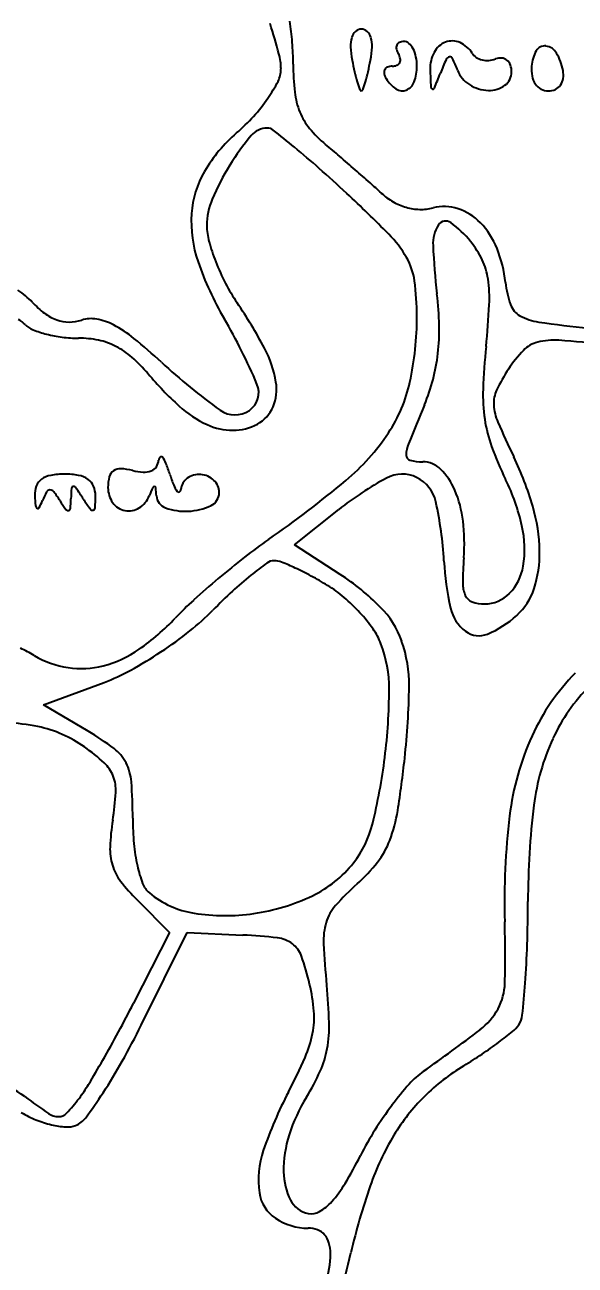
# Model space of a CAD drawing. Header units: millimetres. Extents: x 56222 to 3066687, y -650199 to -121287.
# Drawn here: x 135233.47 to 135236.39, y -182859.39 to -182852.81 of the extents above; entities that cross this region are included whole.
import ezdxf
from ezdxf import colors
from ezdxf.entities.mleader import LeaderData, LeaderLine
from ezdxf.math import Vec2, Vec3

# ---------------------------------------------------------------- set-up
doc = ezdxf.new("R2010")
doc.units = ezdxf.units.MM
doc.header["$MEASUREMENT"] = 0
doc.layers.add('Text', color=7, linetype='Continuous', lineweight=15)
doc.styles.add('style4', font='ARIALN.TTF')

msp = doc.modelspace()

# ---------------------------------------------------------------- linework, layer by layer
for p, q in [((135234.8985, -182855.5693), (135235.1345, -182855.3818)), ((135235.141, -182855.7263), (135234.8985, -182855.5693)), ((135233.5666, -182856.4193), (135233.8879, -182856.2994)), ((135233.8034, -182856.5591), (135233.5666, -182856.4193)), ((135234.065, -182857.4557), (135234.2363, -182857.627)), ((135234.2363, -182857.627), (135234.0452, -182858.0016)), ((135234.0856, -182858.1186), (135234.329, -182857.6268)), ((135234.329, -182857.6268), (135234.6252, -182857.6407))]:
    msp.add_line(p, q)
for centre, radius, start, end in [((135230.4683, -182854.153), 4.5083, 15.2951, 17.42117), ((135233.4778, -182853.014), 1.4141, 4.53846, 9.13617), ((135235.353, -182852.9204), 0.1561, 163.4111, 182.55572), ((135235.2703, -182852.8957), 0.0698, 132.46186, 163.41123), ((135235.254, -182852.878), 0.0457, 89.99995, 132.46196), ((135235.254, -182852.878), 0.0457, 47.53804, 90.00005), ((135235.2378, -182852.8957), 0.0698, 16.58877, 47.53814), ((135235.155, -182852.9204), 0.1561, 357.44428, 16.5889), ((135233.363, -182853.0231), 1.5292, 0.2028, 4.53843), ((135235.6783, -182852.9059), 0.4817, 182.55572, 190.82221), ((135234.8298, -182852.9059), 0.4817, 349.17779, 357.44428), ((135235.4737, -182852.9309), 0.034, 156.20337, 192.83169), ((135235.5211, -182852.9201), 0.0826, 192.83159, 211.71741), ((135235.4683, -182852.9285), 0.0281, 114.87646, 156.20339), ((135235.4798, -182852.9532), 0.0554, 90.00007, 114.87645), ((135235.4798, -182852.9381), 0.0402, 48.70219, 90.00006), ((135235.4398, -182852.9836), 0.1008, 27.90155, 48.70221), ((135235.3876, -182853.0112), 0.1599, 11.67346, 27.90156), ((135235.8003, -182853.0399), 0.1809, 152.25057, 181.78919), ((135235.742, -182853.0092), 0.1151, 110.81619, 152.25069), ((135235.7369, -182852.9956), 0.1005, 65.70764, 110.81623), ((135235.7178, -182853.0378), 0.1468, 31.71747, 65.70761), ((135236.3494, -182853.0427), 0.192, 150.13858, 175.69218), ((135236.2273, -182852.9726), 0.0513, 82.28819, 150.13858), ((135236.2238, -182852.9984), 0.0772, 30.38434, 82.28834), ((135236.0398, -182853.1063), 0.2905, 10.97572, 30.38431), ((135234.5253, -182853.0435), 0.3023, 359.99999, 15.29515), ((135236.2632, -182853.0128), 1.371, 180.20282, 186.4543), ((135236.8406, -182852.6837), 1.6651, 190.82225, 193.0338), ((135233.6674, -182852.6837), 1.6651, 346.9662, 349.17775), ((135235.4181, -182852.9659), 0.0632, 269.99997, 293.12844), ((135235.4311, -182852.9964), 0.03, 293.12846, 333.43491), ((135235.3857, -182853.0038), 0.0766, 11.46, 31.71751), ((135235.4285, -182852.9951), 0.033, 333.43486, 11.45991), ((135235.3011, -182853.0291), 0.2482, 0.00006, 11.67348), ((135237.3664, -182853.7298), 1.818, 156.08753, 158.60752), ((135235.7261, -182853.0025), 0.0237, 100.13642, 156.08744), ((135235.7247, -182852.9947), 0.0158, 24.86236, 100.13654), ((135234.8308, -182853.4089), 1.001, 20.99364, 24.86234), ((135235.8999, -182852.9253), 0.0672, 211.71736, 237.69934), ((135235.9197, -182852.8941), 0.1041, 237.6994, 256.42406), ((135235.9234, -182852.8784), 0.1202, 256.42413, 273.7806), ((135235.9233, -182852.8771), 0.1216, 273.78049, 290.99362), ((135235.9935, -182853.06), 0.0743, 85.31429, 110.99351), ((135235.9954, -182853.0368), 0.051, 51.26981, 85.31442), ((135235.9905, -182853.043), 0.059, 20.10773, 51.26972), ((135235.9464, -182853.0591), 0.1059, 0.00006, 20.10771), ((135234.6816, -182853.0435), 0.1459, 333.14416, 359.99999), ((135236.0788, -182852.86), 0.8831, 193.0338, 196.58884), ((135234.4293, -182852.86), 0.8831, 343.41116, 346.9662), ((135235.4076, -182853.0631), 0.033, 153.43486, 191.45991), ((135235.4504, -182853.0544), 0.0766, 191.46, 211.71751), ((135235.405, -182853.0618), 0.03, 113.12846, 153.43491), ((135235.4181, -182853.0923), 0.0632, 89.99997, 113.12844), ((135235.304, -182853.0291), 0.2453, 340.23831, 0), ((135242.0993, -182852.8431), 6.4829, 181.78918, 182.61607), ((135231.4325, -182851.4053), 4.5549, 337.53668, 338.60742), ((135235.9122, -182852.994), 0.1573, 200.99364, 237.60498), ((135235.9637, -182853.0591), 0.0886, 306.3424, 359.99995), ((135236.362, -182853.0437), 0.2048, 175.6922, 190.64371), ((135236.2714, -182853.0607), 0.1125, 190.6438, 214.04764), ((135236.1961, -182853.0759), 0.1313, 352.04373, 10.97577), ((135234.1374, -182852.7679), 0.7559, 325.20359, 333.14413), ((135236.3724, -182852.7725), 1.1895, 196.58877, 198.7318), ((135235.254, -182853.1518), 0.00853, 198.73174, 269.99991), ((135235.254, -182853.1518), 0.00853, 270.00009, 341.26826), ((135234.1356, -182852.7725), 1.1895, 341.2682, 343.41123), ((135235.5388, -182852.9998), 0.1805, 211.71752, 236.04338), ((135235.471, -182853.1005), 0.0591, 236.04335, 291.8014), ((135235.4657, -182853.0872), 0.0735, 291.80137, 340.2383), ((135235.6358, -182853.1384), 0.0127, 182.61582, 248.61508), ((135235.6342, -182853.1425), 0.00831, 248.61514, 337.53664), ((135235.9348, -182852.9583), 0.1995, 237.60506, 268.24675), ((135235.933, -182853.0174), 0.1404, 268.24681, 306.34231), ((135236.247, -182853.0772), 0.0831, 214.04759, 242.0276), ((135236.2471, -182853.0771), 0.0832, 242.02769, 270.00001), ((135236.2471, -182853.0704), 0.0899, 269.99997, 294.63171), ((135236.2556, -182853.0891), 0.0694, 294.6317, 324.52975), ((135236.2472, -182853.0831), 0.0797, 324.52968, 352.04355), ((135233.9875, -182852.6637), 0.9385, 317.71128, 325.20358), ((135235.3033, -182853.1214), 0.405, 186.45432, 201.9555), ((135235.2287, -182853.1515), 0.3246, 201.95553, 219.72849), ((135233.9024, -182852.5863), 1.0536, 310.84123, 317.71123), ((135235.1239, -182853.9994), 0.8142, 130.84121, 149.58294), ((135235.7439, -182854.2895), 1.397, 140.32068, 148.25068), ((135234.7548, -182853.4689), 0.1117, 90.00001, 140.32066), ((135234.7548, -182853.4074), 0.0503, 51.63235, 89.99997), ((135230.0071, -182859.4044), 7.6991, 50.55331, 51.6323), ((135235.4887, -182852.9354), 0.6627, 219.72849, 230.1489), ((135231.904, -182857.099), 4.7136, 48.45514, 50.55325), ((135230.1768, -182859.2994), 7.6269, 49.41503, 50.14887), ((135227.2804, -182862.6805), 12.0789, 48.89509, 49.41511), ((135234.8614, -182853.8453), 0.5099, 149.58301, 176.19084), ((135235.6913, -182854.257), 1.3351, 148.25059, 156.95787), ((135229.6552, -182859.6368), 8.1044, 47.0569, 48.45513), ((135227.7055, -182862.1933), 11.4324, 48.37035, 48.89518), ((135232.5203, -182856.776), 4.1847, 47.25937, 48.37044), ((135234.7948, -182853.8756), 0.3609, 156.95777, 180.00003), ((135229.977, -182859.291), 7.632, 44.72652, 47.057), ((135235.5996, -182853.4436), 0.3526, 227.25946, 239.93569), ((135235.5753, -182853.4856), 0.3041, 239.93564, 254.09806), ((135235.0024, -182853.8547), 0.6512, 176.19091, 199.11883), ((135235.5701, -182853.504), 0.285, 254.09802, 268.76242), ((135235.5697, -182853.5203), 0.2687, 268.76245, 284.08932), ((135235.6932, -182854.0122), 0.2385, 71.83128, 104.08929), ((135235.6765, -182854.0631), 0.292, 44.11374, 71.83135), ((135234.7477, -182853.8756), 0.3138, 180, 195.2947), ((135235.8218, -182853.9727), 0.1873, 147.269, 182.57527), ((135235.7022, -182853.8958), 0.0451, 54.11505, 147.26903), ((135235.4038, -182854.3083), 0.5542, 38.99882, 54.1151), ((135235.5869, -182854.15), 0.4169, 21.59328, 44.11384), ((135234.9719, -182854.3436), 0.6017, 29.76774, 44.72655), ((135235.4759, -182853.6765), 1.0687, 195.29474, 201.43652), ((135239.2085, -182853.8204), 3.5774, 182.57519, 186.70325), ((135235.4535, -182854.268), 0.4902, 25.48564, 38.99887), ((135235.3219, -182854.2548), 0.7018, 6.34646, 21.59325), ((135235.9832, -182853.5147), 1.6893, 199.11879, 210.37202), ((135235.6099, -182853.6239), 1.2127, 201.43663, 207.381), ((135235.1948, -182854.2161), 0.3449, 7.86998, 29.76778), ((135235.5743, -182854.2105), 0.3565, 8.32719, 25.48563), ((135235.4304, -182853.7169), 1.0105, 207.38106, 214.19679), ((135234.183, -182854.3559), 1.3663, 359.99999, 7.87002), ((135235.2434, -182854.2589), 0.6909, 356.99646, 8.3272), ((135236.5497, -182854.1183), 0.5335, 186.34643, 199.23469), ((135233.2144, -182854.5546), 0.4, 42.97318, 57.26459), ((135233.8828, -182854.4463), 1.785, 1.31478, 6.70326), ((135233.8695, -182853.9443), 0.4953, 222.97325, 233.11257), ((135233.7208, -182854.1424), 0.2476, 233.11252, 250.14834), ((135232.4447, -182855.7457), 2.5992, 28.00825, 34.19675), ((135231.4559, -182854.0602), 4.4836, 354.15035, 356.99643), ((135236.1485, -182854.2583), 0.1085, 199.23458, 241.17009), ((135233.3665, -182854.5032), 0.1455, 45.00003, 62.62901), ((135233.5586, -182854.3111), 0.1262, 225.00007, 248.06026), ((135233.7033, -182854.1908), 0.1961, 250.14828, 269.64311), ((135233.7035, -182854.1683), 0.2187, 269.64312, 287.6088), ((135233.8199, -182854.5352), 0.1663, 79.79269, 107.60877), ((135233.7952, -182854.6727), 0.306, 62.16663, 79.79265), ((135233.6266, -182854.992), 0.6671, 50.96179, 62.16655), ((135231.9456, -182855.8809), 2.9906, 22.92339, 30.37197), ((135233.9014, -182854.3559), 1.6479, 347.71361, 0.00002), ((135234.567, -182854.4306), 1.1006, 353.57413, 1.31482), ((135236.2379, -182854.0958), 0.294, 241.17013, 261.86167), ((135237.3702, -182846.1774), 8.293, 261.86171, 263.70659), ((135233.721, -182853.908), 0.5608, 248.06031, 255.6799), ((135233.75, -182853.7941), 0.6782, 255.67992, 262.91123), ((135233.7523, -182853.776), 0.6965, 262.91114, 270.00003), ((135233.7523, -182854.9953), 0.5228, 78.2544, 90.00005), ((135232.1284, -182856.8396), 3.0458, 47.33112, 50.96176), ((135233.7839, -182854.8433), 0.3675, 62.95815, 78.25446), ((135233.7623, -182854.8856), 0.415, 48.70585, 62.95822), ((135234.2155, -182854.8038), 0.5936, 9.48213, 28.00825), ((135239.3238, -182854.8663), 3.4255, 174.15031, 177.94455), ((135236.5953, -182855.0036), 0.6696, 135.83964, 146.76614), ((135236.2288, -182854.6477), 0.1587, 104.01451, 135.83968), ((135236.2767, -182854.8394), 0.3563, 85.9272, 104.0145), ((135235.793, -182861.6322), 7.1663, 83.88745, 85.92713), ((135233.5005, -182855.1836), 0.8117, 40.07871, 48.70589), ((135236.4691, -182852.1305), 3.3587, 227.33118, 234.1998), ((135234.7015, -182854.4457), 0.9653, 345.25582, 353.57403), ((135235.5001, -182853.501), 1.8016, 220.07869, 227.66028), ((135236.821, -182855.1515), 0.9394, 146.76624, 154.58111), ((135234.5936, -182854.7611), 0.1156, 304.77834, 22.9234), ((135234.5672, -182854.7451), 0.237, 337.07228, 9.48215), ((135234.7408, -182854.5387), 0.7888, 326.39712, 347.71363), ((135234.6404, -182854.4297), 1.0284, 337.32354, 345.25584), ((135236.7781, -182854.7749), 0.8782, 177.94451, 188.38322), ((135236.1174, -182854.8171), 0.1605, 154.58117, 183.4641), ((135234.6792, -182854.402), 0.5827, 227.66021, 245.24521), ((135234.5829, -182854.7457), 0.1342, 234.19985, 304.77832), ((135234.6146, -182854.7651), 0.1855, 298.15501, 337.07232), ((135250.9993, -182861.2648), 16.701, 157.32356, 158.09361), ((135236.2297, -182854.8104), 0.2729, 183.46423, 203.34034), ((135234.5722, -182854.634), 0.3272, 245.2452, 269.99088), ((135234.5722, -182854.6859), 0.2754, 269.99097, 298.15497), ((135236.6342, -182854.7961), 0.7327, 188.38317, 200.08128), ((135240.1183, -182853.1324), 4.5081, 203.34039, 205.91217), ((135234.4138, -182854.3215), 1.1814, 309.89214, 326.39705), ((135235.6641, -182855.0981), 0.1724, 158.09372, 178.19114), ((135237.6942, -182854.4086), 1.8613, 200.0812, 205.9122), ((135234.1069, -182855.1147), 0.0713, 325.89226, 355.82839), ((135234.2021, -182855.1216), 0.0241, 132.09719, 175.8283), ((135234.1915, -182855.1099), 0.00837, 38.46274, 132.09717), ((135234.1004, -182855.1823), 0.1248, 21.65556, 38.46276), ((135235.5191, -182855.0936), 0.0273, 178.19113, 255.48196), ((135235.5798, -182854.8594), 0.2692, 255.48194, 270.00003), ((135235.5798, -182855.2637), 0.1351, 45.20495, 90.00003), ((135234.5638, -182855.831), 1.6672, 16.23637, 25.91223), ((135233.6794, -182855.6225), 0.4282, 90.00002, 100.0069), ((135233.6794, -182855.6049), 0.4107, 79.65076, 90.00004), ((135233.9694, -182855.2215), 0.055, 124.67104, 166.13969), ((135233.9738, -182855.2278), 0.0626, 86.6183, 124.671), ((135233.9584, -182855.4883), 0.3236, 75.345, 86.61835), ((135234.1105, -182854.9066), 0.2777, 255.34505, 266.98715), ((135234.1012, -182855.0838), 0.1002, 266.98711, 291.88954), ((135234.1161, -182855.1209), 0.0602, 291.88953, 325.89222), ((135233.3753, -182855.4702), 0.9049, 17.75801, 21.65558), ((135235.1514, -182854.9014), 0.96, 197.75801, 201.44686), ((135234.3927, -182855.3028), 0.107, 85.38891, 126.01941), ((135234.3921, -182855.3111), 0.1154, 46.65285, 85.38891), ((135235.471, -182855.3691), 0.1752, 63.98745, 118.25158), ((135235.428, -182855.4166), 0.3505, 23.20018, 45.20494), ((135233.6529, -182855.3031), 0.1325, 159.89488, 182.58294), ((135233.6008, -182855.284), 0.077, 125.86038, 159.8949), ((135233.6258, -182855.3185), 0.1196, 100.00685, 125.86032), ((135233.7245, -182855.2695), 0.00965, 89.99993, 175.81785), ((135233.7245, -182855.2776), 0.0178, 34.63672, 89.99998), ((135233.7304, -182855.3258), 0.127, 54.84235, 79.65078), ((135233.7555, -182855.2902), 0.0834, 22.66898, 54.8425), ((135233.7131, -182855.3079), 0.1293, 359.49866, 22.66888), ((135234.1498, -182855.266), 0.2408, 166.13969, 180.00004), ((135234.1555, -182855.2698), 0.00999, 90.00004, 155.94557), ((135234.1555, -182855.2669), 0.00711, 6.23466, 89.99986), ((135234.4005, -182855.1964), 0.1533, 201.44681, 215.76357), ((135234.3782, -182855.2828), 0.0823, 126.01954, 175.44063), ((135234.4095, -182855.2926), 0.09, 359.99995, 46.6529), ((135231.3978, -182850.7133), 5.8841, 304.87197, 309.89211), ((135236.1945, -182856.7156), 1.7037, 118.2516, 128.47418), ((135235.4648, -182855.3818), 0.1892, 12.52191, 63.98741), ((135234.976, -182855.7292), 1.1608, 12.99926, 25.91219), ((135234.5037, -182855.2647), 0.9841, 182.58307, 185.62483), ((135233.9628, -182855.4941), 0.432, 151.5873, 158.31304), ((135233.6007, -182855.2982), 0.0204, 89.99992, 151.58716), ((135233.6007, -182855.3033), 0.0255, 37.44689, 90.00008), ((135233.1128, -182855.677), 0.6402, 32.35669, 37.4467), ((135232.9141, -182855.3091), 0.7983, 355.11265, 358.83036), ((135234.791, -182855.3475), 1.079, 175.81788, 178.83032), ((135231.8768, -182856.554), 2.2635, 32.87256, 34.63677), ((135235.0109, -182854.5286), 1.4681, 212.87251, 215.44223), ((135232.4966, -182855.2973), 1.3459, 356.76282, 359.49868), ((135234.0478, -182855.266), 0.1388, 180.00003, 215.14403), ((135234.0001, -182855.2574), 0.1379, 302.73133, 338.02551), ((135235.3295, -182855.7939), 1.2956, 155.9455, 158.02551), ((135233.2275, -182855.3683), 0.9407, 3.61383, 6.23488), ((135234.239, -182855.3044), 0.0728, 183.61384, 250.15358), ((135234.2836, -182855.2805), 0.00927, 215.76367, 298.51524), ((135234.2806, -182855.275), 0.0156, 298.51515, 355.44072), ((135234.4238, -182855.2926), 0.0757, 295.16003, 360), ((135235.203, -182855.513), 0.5953, 6.72397, 23.20015), ((135233.5428, -182855.3593), 0.0186, 185.62485, 238.08153), ((135233.5372, -182855.3684), 0.00794, 238.08149, 332.87836), ((135233.1567, -182855.1735), 0.4354, 332.87839, 338.31313), ((135234.5779, -182854.7488), 1.0943, 212.35664, 215.32164), ((135233.6974, -182855.3727), 0.0151, 215.32156, 278.70029), ((135233.6979, -182855.3762), 0.0116, 278.70058, 355.11285), ((135233.8266, -182855.3715), 0.0145, 215.4421, 284.24572), ((135233.8269, -182855.3725), 0.0135, 284.2458, 356.7629), ((135234.019, -182855.2862), 0.1036, 215.14402, 258.87446), ((135234.0189, -182855.2867), 0.1031, 258.87443, 302.73124), ((135234.3204, -182855.0789), 0.3126, 250.15352, 272.81798), ((135234.32, -182855.0717), 0.3198, 272.81793, 295.16007), ((135233.7386, -182855.7651), 1.9575, 3.24617, 12.52187), ((135235.287, -182855.6204), 0.914, 1.06167, 16.23636), ((135234.8028, -182855.5602), 0.9983, 355.53682, 6.72398), ((135235.5709, -182855.5919), 0.5501, 350.42968, 12.99927), ((135236.4439, -182857.9544), 2.9418, 124.87196, 127.96231), ((135237.6145, -182859.4547), 4.8448, 127.9624, 130.08916), ((135234.7914, -182855.7208), 0.0671, 89.79547, 125.73724), ((135234.7913, -182855.7606), 0.1068, 68.44081, 89.7955), ((135237.2457, -182855.5662), 1.5552, 183.24611, 192.58016), ((135237.733, -182855.7889), 1.9408, 175.53683, 179.49007), ((135235.5945, -182855.6147), 0.6065, 342.08274, 1.06167), ((135235.8732, -182857.2242), 1.9192, 125.73723, 128.91167), ((135234.3221, -182856.9481), 1.3837, 65.16259, 68.44084), ((135234.2646, -182857.0723), 1.5205, 61.59492, 65.16256), ((135235.8454, -182855.6381), 0.2718, 316.02964, 350.42968), ((135237.4743, -182859.2881), 4.6271, 130.08915, 132.23493), ((135235.8613, -182857.2094), 1.9002, 128.91171, 132.82761), ((135234.0624, -182857.4463), 1.9457, 58.62936, 61.59483), ((135234.7229, -182856.3629), 0.6769, 49.5015, 58.62939), ((135234.4393, -182856.8105), 1.2915, 44.85629, 57.09219), ((135235.9506, -182855.7731), 0.1584, 179.49005, 204.25567), ((135236.5395, -182857.9411), 2.8979, 132.82764, 135.68197), ((135234.5438, -182856.5726), 0.9527, 42.43629, 49.5016), ((135235.8638, -182855.8122), 0.0631, 204.25563, 250.18535), ((135235.9085, -182855.6991), 0.184, 269.99997, 316.02961), ((135235.8577, -182855.6998), 0.3298, 312.14466, 342.08281), ((135235.5884, -182857.2108), 1.8213, 132.23491, 136.53984), ((135233.5581, -182855.0298), 1.2691, 308.27913, 315.68192), ((135235.0117, -182856.241), 0.4841, 19.40473, 44.85625), ((135235.9351, -182855.8587), 0.2124, 192.58005, 233.08797), ((135235.9085, -182855.6879), 0.1953, 250.18528, 269.99998), ((135233.3603, -182855.0994), 1.2483, 304.90001, 316.53982), ((135234.5985, -182856.5226), 0.8785, 35.1855, 42.43626), ((135235.7105, -182855.5371), 0.5493, 292.93995, 312.14465), ((135232.9281, -182854.2316), 2.286, 303.51418, 308.27912), ((135235.0291, -182856.219), 0.3516, 20.81671, 35.18551), ((135235.8785, -182855.934), 0.1182, 233.08793, 292.93989), ((135233.0587, -182856.931), 0.8995, 59.42901, 64.57583), ((135234.7275, -182856.3337), 0.6744, 359.81161, 20.81681), ((135234.8094, -182856.3123), 0.6985, 359.31936, 19.40473), ((135233.775, -182855.7185), 0.5087, 239.42898, 261.21527), ((135233.7299, -182855.6292), 0.6022, 284.82297, 304.89992), ((135232.9502, -182854.2649), 2.2461, 298.72683, 303.51423), ((135233.7671, -182855.7695), 0.4571, 261.21522, 284.82294), ((135233.5099, -182855.2861), 1.0816, 290.45716, 298.72685), ((135237.2257, -182857.0693), 1.1705, 135.58297, 155.50071), ((135232.4008, -182856.326), 3.0011, 352.87711, 359.81168), ((135231.6449, -182856.2747), 3.8632, 353.65665, 359.3193), ((135237.1515, -182857.0055), 0.9701, 134.95632, 155.17518), ((135233.3117, -182857.6236), 1.1123, 78.31308, 86.98146), ((135233.4045, -182857.1752), 0.6544, 66.42618, 78.31309), ((135233.4042, -182857.1757), 0.655, 54.54674, 66.42611), ((135233.0349, -182857.8615), 1.5123, 53.1949, 59.45875), ((135233.1553, -182857.5253), 1.0842, 47.404, 54.5467), ((135237.4734, -182857.1822), 1.4427, 155.50073, 173.06272), ((135237.3471, -182857.096), 1.1856, 155.1752, 173.00898), ((135233.8095, -182856.8263), 0.2193, 27.14401, 53.19477), ((135232.3772, -182856.3231), 3.0248, 346.0619, 352.87717), ((135229.3591, -182856.0206), 6.1632, 351.04593, 353.65667), ((135233.7631, -182856.8642), 0.1861, 21.1009, 47.40389), ((135233.7695, -182856.8468), 0.2642, 4.25257, 27.14395), ((135233.7434, -182856.8718), 0.2073, 356.64835, 21.10088), ((135231.4258, -182857.021), 2.6144, 0.00003, 4.25249), ((135232.4724, -182856.7974), 1.4804, 350.91494, 356.64836), ((135240.3916, -182857.4693), 4.2529, 173.00892, 179.90182), ((135235.171, -182857.2289), 1.2525, 170.91492, 177.45426), ((135235.5224, -182857.021), 1.4821, 180.00005, 185.2055), ((135234.6611, -182856.856), 0.7957, 339.2443, 351.04595), ((135239.762, -182857.4607), 3.7482, 173.06274, 181.67254), ((135234.7845, -182856.9205), 0.5445, 321.81135, 346.06197), ((135234.2037, -182857.1859), 0.2842, 177.45422, 197.12196), ((135234.9733, -182857.071), 0.9308, 185.20553, 192.58131), ((135234.9941, -182856.9822), 0.4396, 321.92174, 339.24425), ((135234.188, -182857.1907), 0.2678, 197.12193, 217.56453), ((135234.7183, -182857.128), 0.6695, 192.58131, 200.87526), ((135234.7297, -182856.8774), 0.6142, 295.49119, 321.81137), ((135234.6322, -182856.6986), 0.8993, 311.78076, 321.92168), ((135234.803, -182856.7177), 1.0437, 217.56449, 225.00002), ((135234.2058, -182857.3234), 0.121, 200.87532, 230.3098), ((135236.1462, -182858.393), 1.3729, 131.78079, 138.55324), ((135234.4445, -182857.0358), 0.4948, 230.30983, 260.8689), ((135234.5247, -182856.4476), 1.0904, 278.36298, 295.4911), ((135235.2957, -182857.642), 0.2383, 138.55324, 163.29372), ((135228.6041, -182857.4491), 7.5347, 358.15565, 359.90176), ((135234.5316, -182856.4941), 1.0434, 260.86887, 278.36296), ((135235.3919, -182857.6709), 0.3387, 163.29371, 182.68296), ((135229.8813, -182857.7492), 6.1367, 358.63831, 1.67252), ((135234.5003, -182860.3005), 2.6628, 83.36164, 87.31191), ((135234.7887, -182857.8223), 0.1678, 53.68619, 83.36162), ((135234.8074, -182857.7968), 0.1362, 19.21645, 53.68617), ((135238.9921, -182857.5022), 3.9429, 182.68302, 185.89252), ((135231.3437, -182857.5374), 4.7936, 355.7053, 358.15563), ((135233.5209, -182858.2452), 1.4986, 13.27651, 19.21653), ((135235.7152, -182857.8879), 0.3012, 331.48861, 358.63827), ((135230.2585, -182857.4559), 5.8819, 354.04625, 355.70528), ((135234.0373, -182858.1234), 0.9681, 4.67618, 13.2766), ((135232.383, -182858.1843), 2.7014, 1.6793, 5.89258), ((135227.5779, -182854.7019), 7.2605, 331.60436, 332.96867), ((135234.5739, -182858.0795), 0.4296, 348.89099, 4.67618), ((135235.6704, -182857.8635), 0.3521, 307.37145, 331.48858), ((135235.9997, -182858.0546), 0.1096, 325.09065, 354.0462), ((135227.7469, -182854.7933), 7.0683, 330.21239, 331.60443), ((135230.3234, -182856.257), 4.1976, 330.72059, 333.67322), ((135234.416, -182858.1247), 0.6674, 349.77064, 1.67927), ((135229.9034, -182850.3127), 9.8534, 305.20887, 307.37138), ((135234.8079, -182856.629), 1.9701, 306.66, 309.33972), ((135235.9453, -182858.0166), 0.1759, 309.33979, 325.09076), ((135234.398, -182858.045), 0.6089, 336.23829, 348.891), ((135234.689, -182856.4692), 2.1693, 303.77848, 306.66007), ((135232.1742, -182857.0659), 3.0388, 332.39556, 336.23837), ((135234.5608, -182858.1508), 0.5204, 335.85252, 349.77063), ((135234.4362, -182856.0913), 2.624, 301.28001, 303.77846), ((135228.4091, -182855.1723), 6.3053, 328.85686, 330.21246), ((135231.4926, -182856.9126), 2.8571, 326.78137, 330.72064), ((135236.3898, -182859.307), 1.1386, 121.27997, 134.71121), ((135233.1186, -182858.9695), 0.5864, 53.52329, 71.33429), ((135233.9631, -182857.8829), 1.1753, 328.28255, 335.85246), ((135235.8398, -182858.7254), 0.4429, 125.20888, 138.41627), ((135233.0409, -182857.9712), 0.8936, 323.12476, 328.8568), ((135231.5529, -182856.9521), 2.7851, 323.46274, 326.78131), ((135236.8368, -182859.504), 2.2229, 152.39557, 161.10698), ((135236.8044, -182859.5813), 1.7326, 138.4163, 143.20714), ((135235.7086, -182855.4665), 3.7701, 233.52331, 235.86915), ((135233.0168, -182857.9531), 0.9237, 316.72627, 323.12478), ((135235.7318, -182858.976), 0.9038, 148.28254, 162.25432), ((135236.9926, -182859.722), 1.9675, 143.2071, 147.88362), ((135236.3342, -182859.2508), 1.0596, 134.7112, 148.88664), ((135233.7432, -182858.0845), 0.5789, 239.42912, 248.03296), ((135233.7394, -182858.0939), 0.5688, 248.03292, 256.75096), ((135233.649, -182858.5049), 0.0994, 235.86916, 268.1339), ((135233.6476, -182858.547), 0.0572, 268.13374, 316.72621), ((135233.694, -182858.5386), 0.1202, 290.99356, 323.46273), ((135233.7155, -182858.1953), 0.4645, 256.7509, 266.1076), ((135233.6924, -182858.5344), 0.1247, 266.10753, 290.99366), ((135236.7568, -182859.5741), 1.6892, 147.88366, 153.12691), ((135235.4592, -182858.8887), 0.6177, 162.2543, 180.83871), ((135236.644, -182859.4378), 1.4215, 148.88666, 160.85311), ((135235.188, -182858.9397), 0.4801, 161.10696, 188.26227), ((135233.1039, -182857.723), 2.406, 329.07486, 333.12686), ((135235.1859, -182858.8927), 0.3443, 180.83862, 206.67399), ((135234.907, -182858.9805), 0.1962, 188.26229, 236.17511), ((135234.6424, -182858.6447), 0.6125, 317.87007, 329.07483), ((135238.531, -182860.0929), 3.4189, 160.85313, 167.06476), ((135234.9966, -182858.9878), 0.1325, 206.67396, 259.26648), ((135234.8976, -182858.8755), 0.2685, 300.11856, 317.87011), ((135234.9719, -182858.8836), 0.3128, 236.17511, 270.00001), ((135234.9883, -182859.0319), 0.0877, 259.26645, 300.11853), ((135234.9719, -182859.3373), 0.1409, 69.23781, 90.00005), ((135234.9886, -182859.2932), 0.0938, 41.06746, 69.23778), ((135234.9771, -182859.3033), 0.109, 15.35046, 41.06748), ((135234.8727, -182859.3319), 0.2174, 0.00005, 15.35043), ((135234.6023, -182859.3319), 0.4877, 341.41515, 0.00001), ((135231.9746, -182858.5871), 3.3082, 342.85996, 347.06477)]:
    msp.add_arc(centre, radius, start, end)

# ---------------------------------------------------------------- leaders
at = {"layer": 'Text', "color": 1, "lineweight": 0, "ltscale": 20}
ml = msp.add_multileader_mtext('Standard', dxfattribs=at)
ml.set_content('frame_\\Pply+veneer\\Pfinish', color=1, style='style4')
ml.set_leader_properties()
ml.build(insert=Vec2(0, 0))
ml.multileader.update_dxf_attribs({"dogleg_length": 2.0246, "arrow_head_size": 2})
ctx = ml.context
ctx.base_point, ctx.char_height, ctx.arrow_head_size, ctx.landing_gap_size, ctx.plane_origin = Vec3(135313.369, -182845.3509), 3, 2, 0.4, Vec3(135249.0093, -182843.3509)
notes = []
notes.append((ctx, [(0, (1, 1, 0), (135311.3444, -182845.3509), (1, 0), 2.0246, [(0, [(135187.0188, -182845.5403)], 0, [])])]))
ctx.mtext.insert = Vec3(135313.769, -182843.8263)
for ctx, leaders in notes:
    for number, flags, end, landing, length, lines in leaders:
        leader = LeaderData()
        leader.index, (leader.has_last_leader_line, leader.has_dogleg_vector, leader.attachment_direction) = number, flags
        leader.last_leader_point, leader.dogleg_vector, leader.dogleg_length = Vec3(end), Vec3(landing), length
        for number, points, colour, breaks in lines:
            line = LeaderLine()
            line.index, line.vertices, line.color, line.breaks = number, Vec3.list(points), colors.encode_raw_color(colour), breaks
            leader.lines.append(line)
        ctx.leaders.append(leader)

doc.saveas('drawing.dxf')
